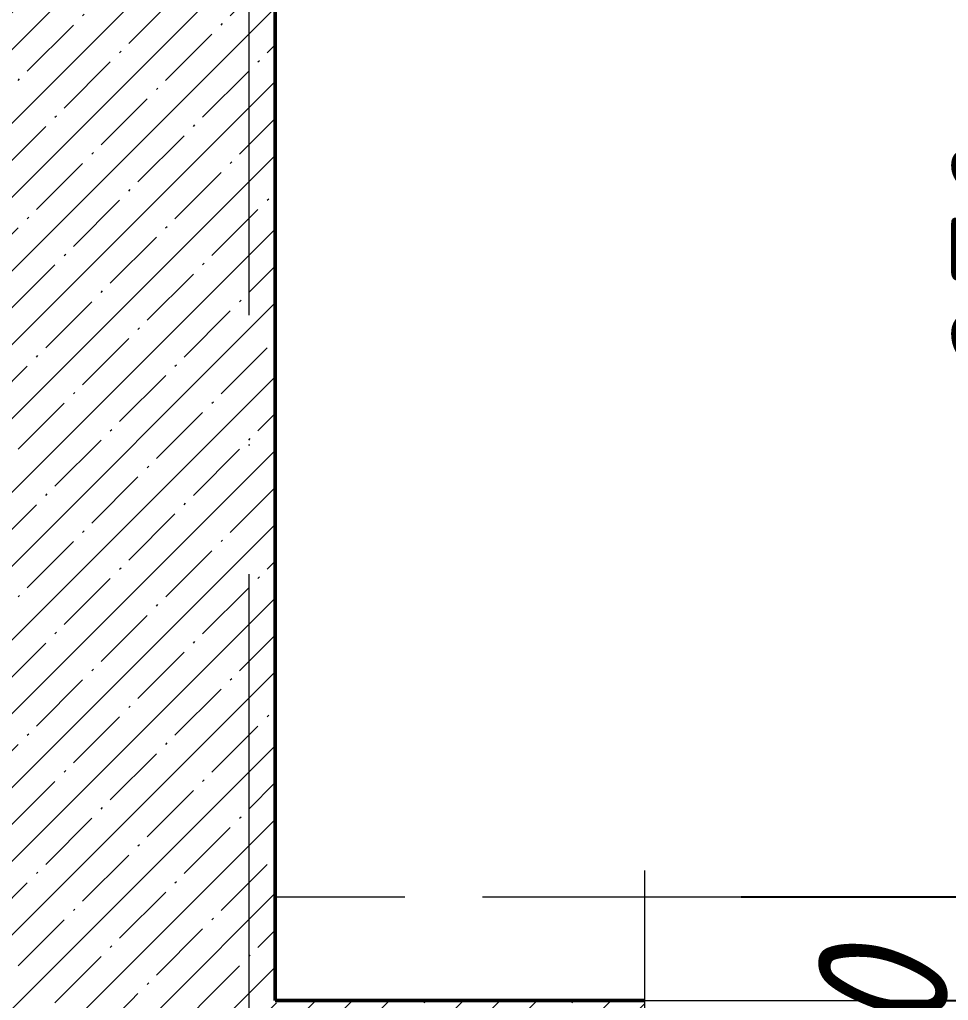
# Model space of a CAD drawing. Header units: millimetres. Extents: x -269418 to 201924, y -5890 to 98643.
# Drawn here: x 196767 to 197484, y 8320 to 9078 of the extents above; entities that cross this region are included whole.
import ezdxf

# ---------------------------------------------------------------- set-up
doc = ezdxf.new("R2010")
doc.units = ezdxf.units.MM
doc.linetypes.add('200_ШТРИХ_ш1п0_6_', pattern=[160, 100, -60])
doc.linetypes.add('50_200_ШТРИХ_1Т_ш5_п1_п1_', pattern=[700, 500, -100, 0, -100])
for name, color, linetype, lineweight in [('A-ANNO-DIMS', 7, 'Continuous', 9), ('A-DETL-5', 7, '200_ШТРИХ_ш1п0_6_', 5), ('A-DETL-GENF', 7, 'Continuous', 9), ('A-FLOR-FNSH-1', 7, 'Continuous', 50), ('A-FLOR-PATT-1', 7, 'Continuous', 5), ('A-WALL-3', 7, 'Continuous', 50), ('A-WALL-PATT-2', 7, 'Continuous', 5), ('G-ANNO-DIMS', 7, 'Continuous', 9), ('Оси-1', 7, '50_200_ШТРИХ_1Т_ш5_п1_п1_', 9)]:
    doc.layers.add(name, color=color, linetype=linetype, lineweight=lineweight)
doc.styles.add('ISOCPEUR_I_7', font='isocpeui.ttf', dxfattribs={"width": 0.9, "height": 100})
doc.dimstyles.new('ISO-2_0_0_9К_СРЕДНИЙ_3', dxfattribs={"dimscale": 304.8, "dimtxt": 99.598118, "dimasz": 0.246063, "dimexe": 0.19685, "dimexo": 0, "dimgap": 0, "dimtad": 1, "dimdec": 0, "dimzin": 0, "dimdsep": 46, "dimtxsty": 'ISOCPEUR_I_7', "dimblk1": 'OBLIQUE', "dimblk2": 'OBLIQUE', "dimsah": 1, "dimcen": 0.09, "dimdle": 0.19685, "dimazin": 0, "dimtfac": 1, "dimtdec": 4, "dimtix": 1, "dimtmove": 1, "dimatfit": 3, "dimfxl": 1, "dimtvp": 1, "dimtolj": 1, "dimtzin": 0, "dimarcsym": 2})
doc.dimstyles.new('ISO-2_0_0_9К_СРЕДНИЙ_4', dxfattribs={"dimscale": 304.8, "dimtxt": 99.598118, "dimasz": 0.246063, "dimexe": 0.19685, "dimexo": 0, "dimgap": 0, "dimtad": 1, "dimdec": 0, "dimzin": 0, "dimdsep": 46, "dimtxsty": 'ISOCPEUR_I_7', "dimblk1": 'OBLIQUE', "dimblk2": 'OBLIQUE', "dimsah": 1, "dimcen": 0.09, "dimdle": 0.19685, "dimazin": 0, "dimtfac": 1, "dimtdec": 4, "dimtix": 1, "dimtmove": 0, "dimatfit": 3, "dimfxl": 1, "dimtvp": 1, "dimtolj": 1, "dimtzin": 0, "dimarcsym": 2})
pattern_1 = [(45, (196287.776, 4305), (-28.51267, 28.51267), []), (45, (196316.29, 4305), (-28.51267, 28.51267), [50.403, -10.081, 1.676, -8.404])]

# ---------------------------------------------------------------- blocks, each defined once
blk = doc.blocks.new('DET_L_Линия разрыва - М50-25988032-АР1_Сечение б-б')
at = {"layer": 'A-DETL-GENF'}
for p, q in [((-14694.71, 8420.32), (-14694.71, 8260.32)), ((-14694.71, 8260.32), (-14544.71, 8185.32)), ((-14544.71, 8185.32), (-14844.71, 8035.32)), ((-14844.71, 8035.32), (-14694.71, 7960.32)), ((-14694.71, 7960.32), (-14694.71, 7831.98))]:
    blk.add_line(p, q, dxfattribs=at)
blk = doc.blocks.new('_Oblique')
at = {"color": 0, "linetype": 'ByBlock', "lineweight": -2}
blk.add_line((-0.5, -0.5), (0.5, 0.5), dxfattribs=at)
blk = doc.blocks.new('DIMBLOCK574-АР1_Сечение б-б')
at = {"layer": 'A-ANNO-DIMS', "color": 0, "lineweight": -2, "transparency": 16777216}
for p, q in [((197586.04, 8260), (197586.04, 8460)), ((197323.99, 8400), (197646.04, 8400)), ((197420.84, 8320), (197646.04, 8320)), ((197586.04, 8234.88), (197586.04, 8320)), ((197511.04, 8234.88), (197586.04, 8234.88))]:
    blk.add_line(p, q, dxfattribs=at)
at = {"layer": 'Defpoints', "color": 0, "transparency": 16777216}
for p in [(197323.99, 8400), (197586.04, 8400), (197420.84, 8320)]:
    blk.add_point(p, dxfattribs=at)
at = {"layer": 'A-ANNO-DIMS', "color": 0, "lineweight": -2, "transparency": 16777216, "xscale": 75, "yscale": 75, "zscale": 75}
for p, rotation in [((197586.04, 8400), 90), ((197586.04, 8320), 270)]:
    blk.add_blockref('_Oblique', p, dxfattribs=dict(at, rotation=rotation))
at = {"layer": 'A-ANNO-DIMS', "color": 0, "transparency": 16777216, "insert": (197383.42, 8225.7), "char_height": 100, "width": 151.6956, "attachment_point": 1, "rotation": 90, "line_spacing_factor": 1.149209, "style": 'ISOCPEUR_I_7'}
blk.add_mtext('\\A1;80', dxfattribs=at)
blk = doc.blocks.new('DIMBLOCK575-АР1_Сечение б-б')
at = {"layer": 'A-ANNO-DIMS', "color": 0, "lineweight": -2, "transparency": 16777216}
for p, q in [((197586.04, 8340), (197586.04, 9410)), ((196963.99, 9350), (197646.04, 9350)), ((197323.99, 8400), (197646.04, 8400))]:
    blk.add_line(p, q, dxfattribs=at)
at = {"layer": 'Defpoints', "color": 0, "transparency": 16777216}
for p in [(196963.99, 9350), (197586.04, 9350), (197323.99, 8400)]:
    blk.add_point(p, dxfattribs=at)
at = {"layer": 'A-ANNO-DIMS', "color": 0, "lineweight": -2, "transparency": 16777216, "xscale": 75, "yscale": 75, "zscale": 75}
for p, rotation in [((197586.04, 9350), 90), ((197586.04, 8400), 270)]:
    blk.add_blockref('_Oblique', p, dxfattribs=dict(at, rotation=rotation))
at = {"layer": 'A-ANNO-DIMS', "color": 0, "transparency": 16777216, "insert": (197536.04, 8875), "char_height": 100, "width": 227.5434, "attachment_point": 5, "rotation": 90, "style": 'ISOCPEUR_I_7'}
blk.add_mtext('\\A1;950', dxfattribs=at)

msp = doc.modelspace()

# ---------------------------------------------------------------- hatches: boundary and pattern name
at = {"layer": 'A-FLOR-PATT-1'}
h = msp.add_hatch(dxfattribs=at)
h.set_pattern_fill('FP_135', color=256, style=0, pattern_type=2)
h.set_pattern_definition(pattern_1)
h.paths.add_polyline_path([(196199.27, 8080), (197188.64, 8080), (197399.27, 8185.32), (197249.27, 8260.32), (197249.27, 8320), (196119.91, 8320), (196199.27, 8280.32), (196199.27, 8090.99)], flags=0)
at = {"layer": 'A-WALL-PATT-2'}
h = msp.add_hatch(dxfattribs=at)
h.set_pattern_fill('FP_135', color=256, style=0, pattern_type=2)
h.set_pattern_definition(pattern_1)
h.paths.add_polyline_path([(196743.99, 8320), (196963.99, 8320), (196963.99, 9200), (196743.99, 9200), (196743.99, 8734.7)], flags=0)

# ---------------------------------------------------------------- linework, layer by layer
at = {"layer": 'A-DETL-5'}
msp.add_line((196963.99, 8400), (197323.99, 8400), dxfattribs=at)
at = {"layer": 'A-FLOR-FNSH-1'}
msp.add_line((197249.27, 8320), (196963.99, 8320), dxfattribs=at)
at = {"layer": 'A-WALL-3'}
msp.add_line((196963.99, 8320), (196963.99, 9200), dxfattribs=at)
at = {"layer": 'G-ANNO-DIMS'}
for p, q in [((197195.62, 8400), (197926.46, 8400)), ((197105.79, 8320), (197928.77, 8320))]:
    msp.add_line(p, q, dxfattribs=at)
at = {"layer": 'Оси-1'}
msp.add_line((196943.99, 7449.25), (196943.99, 12121.81), dxfattribs=at)

# ---------------------------------------------------------------- block references
at = {"layer": 'A-DETL-GENF'}
msp.add_blockref('DET_L_Линия разрыва - М50-25988032-АР1_Сечение б-б', (211943.99, 0), dxfattribs=at)

# ---------------------------------------------------------------- dimensions: what is measured, and where the dimension line sits
at = {"layer": 'A-ANNO-DIMS'}
dim = msp.add_linear_dim(base=(197586.04, 9350), p1=(197323.99, 8400), p2=(196963.99, 9350), angle=90, dimstyle='ISO-2_0_0_9К_СРЕДНИЙ_4', override={"dimpost": '<>', "dimfxl": 1015.923225}, dxfattribs=at)
dim.commit()
dim.dimension.update_dxf_attribs({"geometry": 'DIMBLOCK575-АР1_Сечение б-б', "text_midpoint": (197536.04, 8875)})
dim = msp.add_linear_dim(base=(197586.04, 8400), p1=(197420.84, 8320), p2=(197323.99, 8400), angle=90, dimstyle='ISO-2_0_0_9К_СРЕДНИЙ_3', override={"dimpost": '<>', "dimfxl": 125.620866}, dxfattribs=at)
dim.commit()
dim.dimension.update_dxf_attribs({"geometry": 'DIMBLOCK574-АР1_Сечение б-б', "text_midpoint": (197522.06, 8234.88), "dimtype": 160, "text_rotation": 90})

doc.saveas('drawing.dxf')
